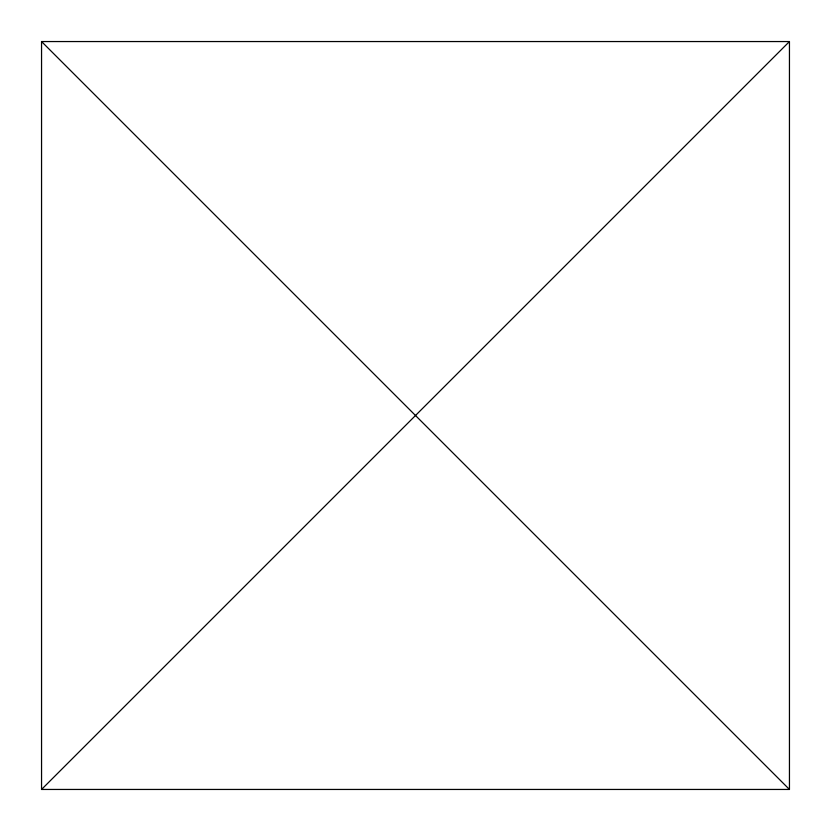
<?xml version="1.0" encoding="UTF-8"?>
<svg xmlns="http://www.w3.org/2000/svg" width="831" height="831" viewBox="0 0 831 831"><rect width="100%" height="100%" fill="white"/><g stroke="black" fill="none" stroke-linecap="round" stroke-linejoin="round"><path stroke-width="1.25" d="M41.55 789.45L789.45 41.55L789.45 789.45L41.55 789.45L41.55 41.55L789.45 41.55M41.55 41.55L789.45 789.45"/></g></svg>
